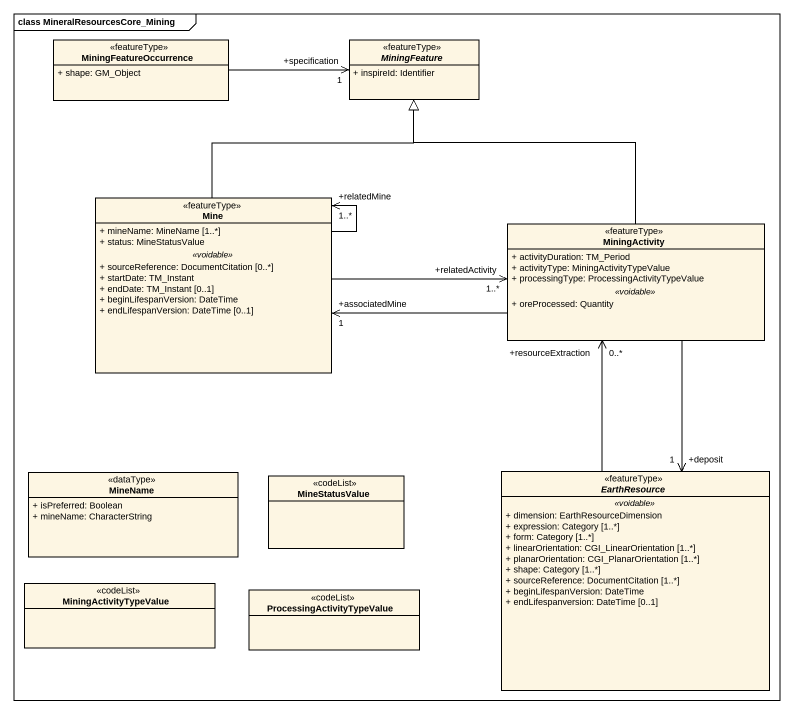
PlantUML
@startuml
mainframe class MineralResourcesCore_Mining
hide circle
hide empty members
skinparam classAttributeIconSize 0
class MiningFeatureOccurrence <<featureType>> {
  + shape: GM_Object
}
abstract class MiningFeature <<featureType>> {
  + inspireId: Identifier
}
class Mine <<featureType>> {
  + mineName: MineName [1..*]
  + status: MineStatusValue
  .. <<voidable>> ..
  + sourceReference: DocumentCitation [0..*]
  + startDate: TM_Instant
  + endDate: TM_Instant [0..1]
  + beginLifespanVersion: DateTime
  + endLifespanVersion: DateTime [0..1]
}
class MiningActivity <<featureType>> {
  + activityDuration: TM_Period
  + activityType: MiningActivityTypeValue
  + processingType: ProcessingActivityTypeValue
  .. <<voidable>> ..
  + oreProcessed: Quantity
}
class MineName <<dataType>> {
  + isPreferred: Boolean
  + mineName: CharacterString
}
abstract class EarthResource <<featureType>> {
  .. <<voidable>> ..
  + dimension: EarthResourceDimension
  + expression: Category [1..*]
  + form: Category [1..*]
  + linearOrientation: CGI_LinearOrientation [1..*]
  + planarOrientation: CGI_PlanarOrientation [1..*]
  + shape: Category [1..*]
  + sourceReference: DocumentCitation [1..*]
  + beginLifespanVersion: DateTime
  + endLifespanversion: DateTime [0..1]
}
class MineStatusValue <<codeList>>
class MiningActivityTypeValue <<codeList>>
class ProcessingActivityTypeValue <<codeList>>
MiningFeatureOccurrence -right-> "+specification\n1" MiningFeature
Mine -up-|> MiningFeature
Mine --> "+relatedMine\n1..*" Mine
Mine -right-> "+relatedActivity\n1..*" MiningActivity
MiningActivity -up-|> MiningFeature
MiningActivity -left-> "+associatedMine\n1" Mine
MiningActivity --> "+deposit\n1" EarthResource
EarthResource -up-> "+resourceExtraction\n0..*" MiningActivity
@enduml
